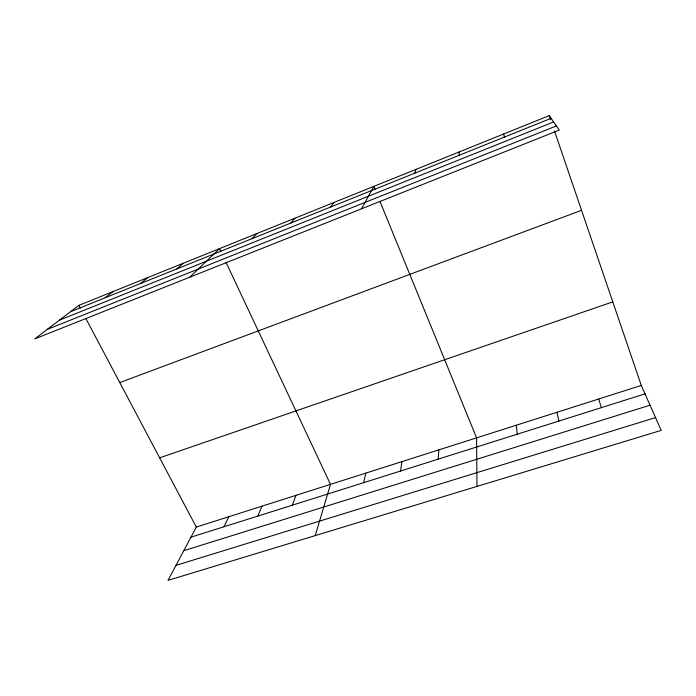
<?xml version="1.0" encoding="UTF-8"?>
<svg xmlns="http://www.w3.org/2000/svg" width="696" height="696" viewBox="0 0 696 696"><rect width="100%" height="100%" fill="white"/><g stroke="black" fill="none" stroke-linecap="round" stroke-linejoin="round"><path stroke-width="1.04" d="M438.149 459.16L438.863 449.868M458.968 155.382L459.29 151.911M400.487 471.044L401.957 461.613M363.651 482.667L365.844 473.106M315.245 535.607L330.496 484.364L225.939 262.209M414.685 173.208L416.025 169.363M292.346 505.174L295.896 495.369M257.833 516.067L262.009 506.157M224.034 526.733L228.819 516.719M641.286 385.445L196.307 527.072L168.023 580.377L661.2 430.389L641.286 385.445L554.486 130.97M361.529 208.809L373.83 186.38L375.048 189.364M330.696 207.008L333.871 202.501M290.841 223.042L294.86 218.239M251.935 238.702L256.763 233.604M189.73 277.208L219.544 248.62L220.91 251.534M176.854 268.908L183.17 263.297M140.609 283.498L147.622 277.634M105.2 297.749L112.874 291.65M78.883 305.361L34.8 338.891L559.271 130.082L549.248 115.623L78.883 305.361L80.397 308.224M70.583 311.678L551.11 118.303M59.438 320.151L553.625 121.939M47.293 329.391L556.4 125.933M119.773 382.565L581.552 210.314M159.636 457.837L612.784 301.881M190.948 537.182L645.018 393.866M183.77 550.701L650.038 405.202M175.992 565.37L655.536 417.6M85.965 318.725L196.307 527.072M379.912 201.274L476.577 437.862L476.986 486.417M549.248 115.623L550.649 119.712M598.647 399.008L601.405 407.63M503.687 133.997L504.426 137.095M557.009 412.267L558.827 421.071M516.328 425.212L517.258 434.191"/></g></svg>
